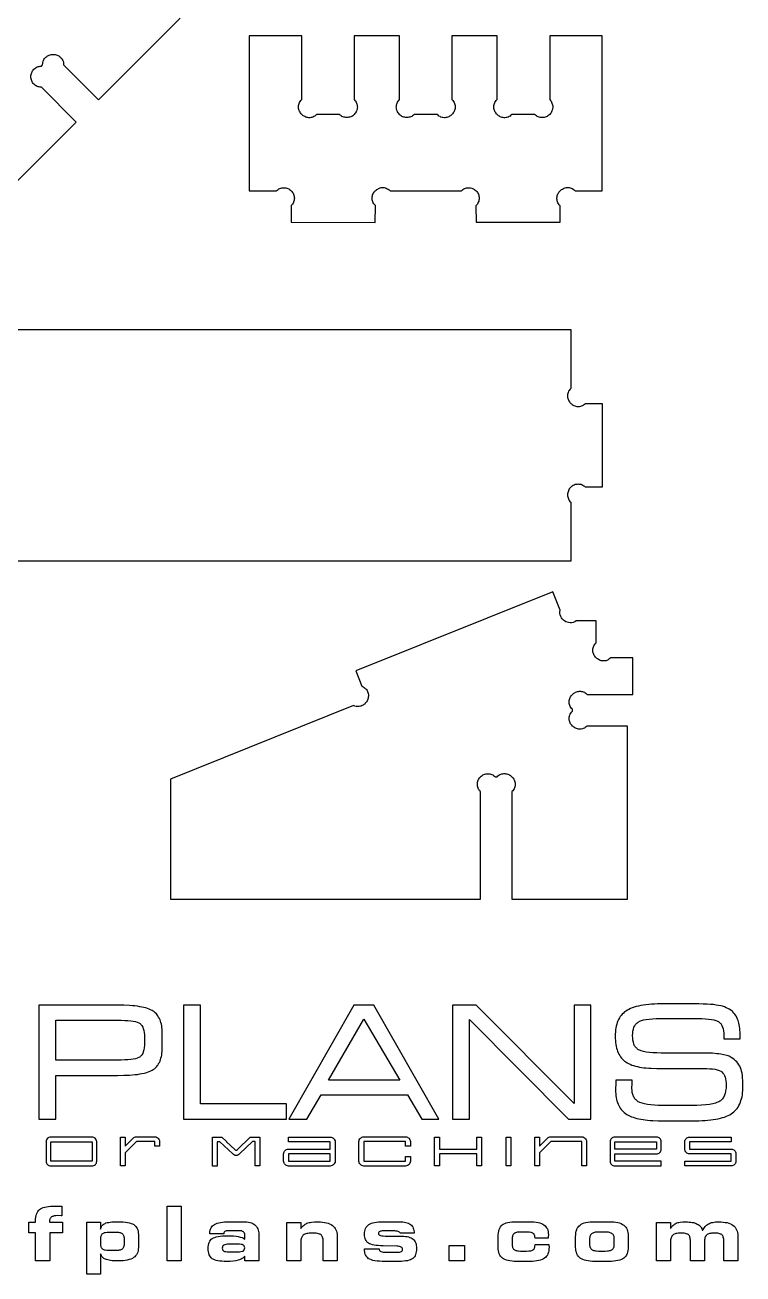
# Model space of a CAD drawing. Extents: x 105 to 1294, y 104 to 1295.
# Drawn here: x 1225.7 to 1294.1, y 104.8 to 223.7 of the extents above; entities that cross this region are included whole.
import ezdxf

# ---------------------------------------------------------------- set-up
doc = ezdxf.new("R2010")
doc.units = 0
doc.layers.add('LAYER_1', color=62, linetype='CONTINUOUS')

msp = doc.modelspace()

# ---------------------------------------------------------------- linework, layer by layer
at = {"layer": 'LAYER_1'}
for points in [[(1209.76, 193.66), (1230.61, 214.51), (1227.3, 217.83), (1227.2, 217.83), (1227.1, 217.85), (1227, 217.87), (1226.91, 217.9), (1226.82, 217.95), (1226.74, 218), (1226.67, 218.05), (1226.59, 218.12), (1226.53, 218.19), (1226.47, 218.27), (1226.42, 218.35), (1226.38, 218.44), (1226.35, 218.53), (1226.32, 218.62), (1226.31, 218.72), (1226.3, 218.82), (1226.31, 218.93), (1226.32, 219.03), (1226.35, 219.12), (1226.38, 219.21), (1226.42, 219.3), (1226.47, 219.38), (1226.53, 219.46), (1226.59, 219.53), (1226.67, 219.6), (1226.74, 219.65), (1226.82, 219.7), (1226.91, 219.75), (1227, 219.78), (1227.1, 219.8), (1227.2, 219.82), (1227.3, 219.83), (1227.42, 219.95), (1227.43, 220.07), (1227.44, 220.18), (1227.47, 220.29), (1227.51, 220.38), (1227.55, 220.47), (1227.61, 220.56), (1227.67, 220.63), (1227.73, 220.7), (1227.81, 220.76), (1227.89, 220.81), (1227.97, 220.85), (1228.05, 220.88), (1228.14, 220.91), (1228.23, 220.93), (1228.33, 220.94), (1228.42, 220.95), (1228.51, 220.94), (1228.61, 220.93), (1228.7, 220.91), (1228.79, 220.88), (1228.87, 220.85), (1228.96, 220.81), (1229.03, 220.76), (1229.11, 220.7), (1229.17, 220.63), (1229.24, 220.56), (1229.29, 220.47), (1229.33, 220.38), (1229.37, 220.29), (1229.4, 220.18), (1229.41, 220.07), (1229.42, 219.95), (1232.73, 216.63), (1240.51, 224.41)], [(1214.3, 194.75), (1277.66, 194.75), (1277.66, 189.14), (1277.58, 189.05), (1277.51, 188.96), (1277.45, 188.87), (1277.41, 188.77), (1277.38, 188.67), (1277.36, 188.58), (1277.35, 188.48), (1277.35, 188.39), (1277.36, 188.29), (1277.38, 188.2), (1277.41, 188.11), (1277.44, 188.03), (1277.49, 187.95), (1277.54, 187.87), (1277.59, 187.79), (1277.66, 187.72), (1277.73, 187.66), (1277.8, 187.6), (1277.88, 187.55), (1277.96, 187.51), (1278.05, 187.47), (1278.14, 187.44), (1278.23, 187.42), (1278.32, 187.41), (1278.41, 187.41), (1278.51, 187.42), (1278.61, 187.44), (1278.7, 187.47), (1278.8, 187.52), (1278.89, 187.57), (1278.98, 187.64), (1279.07, 187.72), (1280.66, 187.72), (1280.66, 179.73), (1279.07, 179.73), (1279, 179.79), (1278.91, 179.85), (1278.83, 179.9), (1278.74, 179.94), (1278.65, 179.98), (1278.56, 180), (1278.46, 180.01), (1278.36, 180.02), (1278.27, 180.01), (1278.17, 180), (1278.08, 179.98), (1277.99, 179.94), (1277.9, 179.9), (1277.81, 179.85), (1277.73, 179.79), (1277.66, 179.73), (1277.59, 179.65), (1277.53, 179.57), (1277.48, 179.48), (1277.44, 179.4), (1277.41, 179.3), (1277.38, 179.21), (1277.37, 179.12), (1277.36, 179.02), (1277.37, 178.92), (1277.38, 178.83), (1277.41, 178.73), (1277.44, 178.64), (1277.48, 178.55), (1277.53, 178.47), (1277.59, 178.39), (1277.66, 178.31), (1277.66, 172.71), (1214.3, 172.71)], [(1294.05, 122.74), (1294.04, 123), (1294.04, 123.26), (1294.02, 123.5), (1293.99, 123.72), (1293.96, 123.93), (1293.91, 124.12), (1293.87, 124.3), (1293.81, 124.46), (1293.74, 124.61), (1293.66, 124.75), (1293.57, 124.89), (1293.47, 125.01), (1293.35, 125.13), (1293.22, 125.25), (1293.09, 125.35), (1292.94, 125.45), (1292.84, 125.5), (1292.74, 125.55), (1292.63, 125.59), (1292.51, 125.63), (1292.23, 125.7), (1291.93, 125.76), (1291.76, 125.78), (1291.57, 125.8), (1291.14, 125.84), (1290.63, 125.86), (1290.04, 125.86), (1286.26, 125.86), (1285.85, 125.87), (1285.48, 125.88), (1285.15, 125.91), (1284.85, 125.95), (1284.59, 126), (1284.37, 126.06), (1284.29, 126.09), (1284.2, 126.13), (1284.12, 126.17), (1284.05, 126.21), (1283.99, 126.26), (1283.94, 126.31), (1283.88, 126.36), (1283.83, 126.43), (1283.78, 126.49), (1283.74, 126.56), (1283.68, 126.72), (1283.62, 126.89), (1283.58, 127.08), (1283.56, 127.29), (1283.55, 127.52), (1283.56, 127.75), (1283.58, 127.95), (1283.62, 128.14), (1283.68, 128.31), (1283.75, 128.46), (1283.79, 128.53), (1283.84, 128.59), (1283.89, 128.65), (1283.94, 128.7), (1284, 128.75), (1284.07, 128.8), (1284.13, 128.84), (1284.21, 128.88), (1284.39, 128.95), (1284.6, 129.01), (1284.85, 129.06), (1285.13, 129.09), (1285.45, 129.12), (1285.8, 129.14), (1286.18, 129.14), (1289.76, 129.14), (1290.13, 129.14), (1290.47, 129.12), (1290.78, 129.1), (1291.05, 129.06), (1291.28, 129.01), (1291.48, 128.96), (1291.57, 128.92), (1291.64, 128.89), (1291.71, 128.85), (1291.77, 128.81), (1291.83, 128.77), (1291.88, 128.72), (1291.93, 128.67), (1291.97, 128.61), (1292.05, 128.47), (1292.11, 128.32), (1292.16, 128.15), (1292.19, 127.96), (1292.22, 127.74), (1292.23, 127.51), (1292.23, 127.2), (1293.77, 127.2), (1293.77, 127.65), (1293.77, 127.85), (1293.76, 128.03), (1293.74, 128.21), (1293.73, 128.38), (1293.7, 128.54), (1293.67, 128.69), (1293.63, 128.83), (1293.59, 128.97), (1293.54, 129.1), (1293.48, 129.23), (1293.42, 129.35), (1293.35, 129.46), (1293.27, 129.57), (1293.19, 129.67), (1293.1, 129.77), (1293.01, 129.86), (1292.88, 129.95), (1292.75, 130.03), (1292.61, 130.11), (1292.45, 130.18), (1292.29, 130.25), (1292.11, 130.31), (1291.93, 130.36), (1291.72, 130.4), (1291.5, 130.43), (1291.24, 130.47), (1290.95, 130.49), (1290.63, 130.51), (1290.26, 130.53), (1289.86, 130.54), (1288.95, 130.55), (1286.57, 130.55), (1285.93, 130.54), (1285.63, 130.53), (1285.35, 130.51), (1285.08, 130.49), (1284.82, 130.46), (1284.57, 130.42), (1284.33, 130.38), (1284.12, 130.33), (1283.9, 130.28), (1283.71, 130.23), (1283.52, 130.16), (1283.35, 130.1), (1283.2, 130.02), (1283.05, 129.94), (1282.91, 129.86), (1282.79, 129.77), (1282.68, 129.67), (1282.57, 129.57), (1282.47, 129.45), (1282.38, 129.33), (1282.3, 129.2), (1282.22, 129.06), (1282.15, 128.92), (1282.09, 128.76), (1282.04, 128.6), (1282, 128.43), (1281.96, 128.25), (1281.93, 128.07), (1281.91, 127.87), (1281.9, 127.67), (1281.89, 127.46), (1281.9, 127.26), (1281.91, 127.06), (1281.92, 126.87), (1281.95, 126.68), (1281.98, 126.51), (1282.02, 126.34), (1282.07, 126.18), (1282.12, 126.03), (1282.17, 125.89), (1282.25, 125.75), (1282.32, 125.62), (1282.4, 125.5), (1282.48, 125.38), (1282.58, 125.28), (1282.69, 125.18), (1282.79, 125.09), (1282.91, 125.01), (1283.04, 124.93), (1283.17, 124.85), (1283.32, 124.79), (1283.47, 124.72), (1283.64, 124.67), (1283.81, 124.61), (1284, 124.57), (1284.2, 124.53), (1284.4, 124.49), (1284.62, 124.46), (1284.85, 124.44), (1285.08, 124.42), (1285.33, 124.41), (1285.84, 124.39), (1290.29, 124.39), (1290.61, 124.39), (1290.9, 124.37), (1291.16, 124.35), (1291.4, 124.31), (1291.6, 124.26), (1291.78, 124.21), (1291.93, 124.14), (1291.98, 124.1), (1292.04, 124.06), (1292.14, 123.96), (1292.22, 123.85), (1292.29, 123.72), (1292.35, 123.57), (1292.39, 123.41), (1292.42, 123.22), (1292.44, 123.02), (1292.45, 122.8), (1292.44, 122.52), (1292.4, 122.27), (1292.39, 122.16), (1292.36, 122.05), (1292.33, 121.95), (1292.29, 121.85), (1292.25, 121.75), (1292.21, 121.67), (1292.16, 121.59), (1292.1, 121.51), (1292.05, 121.44), (1291.98, 121.38), (1291.92, 121.32), (1291.84, 121.27), (1291.76, 121.22), (1291.67, 121.18), (1291.57, 121.14), (1291.45, 121.1), (1291.32, 121.06), (1291.19, 121.03), (1290.87, 120.97), (1290.51, 120.93), (1290.11, 120.9), (1289.65, 120.88), (1289.16, 120.88), (1286.41, 120.88), (1285.99, 120.88), (1285.62, 120.9), (1285.27, 120.93), (1284.96, 120.97), (1284.68, 121.02), (1284.45, 121.08), (1284.25, 121.15), (1284.16, 121.19), (1284.08, 121.23), (1284.01, 121.28), (1283.94, 121.33), (1283.88, 121.39), (1283.82, 121.45), (1283.77, 121.51), (1283.72, 121.58), (1283.68, 121.66), (1283.64, 121.74), (1283.6, 121.82), (1283.57, 121.91), (1283.52, 122.09), (1283.5, 122.3), (1283.49, 122.52), (1283.5, 122.93), (1283.51, 123.28), (1281.97, 123.28)], [(1281.97, 123.28), (1281.96, 123.14), (1281.95, 123.03), (1281.93, 122.35), (1281.93, 122.16), (1281.95, 121.97), (1281.96, 121.79), (1281.99, 121.62), (1282.02, 121.45), (1282.06, 121.3), (1282.11, 121.15), (1282.17, 121), (1282.23, 120.86), (1282.3, 120.73), (1282.38, 120.61), (1282.46, 120.49), (1282.56, 120.38), (1282.65, 120.28), (1282.76, 120.19), (1282.87, 120.1), (1283, 120.02), (1283.13, 119.94), (1283.27, 119.87), (1283.43, 119.8), (1283.59, 119.74), (1283.76, 119.69), (1283.94, 119.64), (1284.13, 119.59), (1284.33, 119.55), (1284.54, 119.52), (1284.76, 119.49), (1284.98, 119.46), (1285.22, 119.45), (1285.47, 119.43), (1285.99, 119.42), (1289.55, 119.42), (1289.86, 119.42), (1290.16, 119.43), (1290.45, 119.45), (1290.72, 119.47), (1290.98, 119.49), (1291.23, 119.53), (1291.46, 119.56), (1291.69, 119.61), (1291.9, 119.65), (1292.1, 119.71), (1292.29, 119.77), (1292.47, 119.84), (1292.63, 119.91), (1292.79, 119.99), (1292.92, 120.07), (1293.05, 120.16), (1293.18, 120.25), (1293.29, 120.36), (1293.39, 120.47), (1293.49, 120.59), (1293.58, 120.72), (1293.66, 120.86), (1293.74, 121.01), (1293.8, 121.17), (1293.86, 121.33), (1293.91, 121.5), (1293.96, 121.69), (1293.99, 121.88), (1294.02, 122.08), (1294.04, 122.29), (1294.04, 122.5), (1294.05, 122.72)]]:
    msp.add_lwpolyline(points, dxfattribs=at)
for points in [[(1276.66, 206.54), (1276.57, 206.63), (1276.51, 206.73), (1276.45, 206.82), (1276.41, 206.91), (1276.38, 207.01), (1276.36, 207.11), (1276.35, 207.2), (1276.35, 207.3), (1276.36, 207.39), (1276.38, 207.48), (1276.4, 207.57), (1276.44, 207.66), (1276.49, 207.74), (1276.54, 207.82), (1276.59, 207.89), (1276.66, 207.96), (1276.73, 208.02), (1276.8, 208.08), (1276.88, 208.13), (1276.96, 208.18), (1277.05, 208.21), (1277.14, 208.24), (1277.23, 208.26), (1277.32, 208.27), (1277.42, 208.27), (1277.51, 208.26), (1277.61, 208.24), (1277.7, 208.21), (1277.8, 208.17), (1277.89, 208.11), (1277.98, 208.04), (1278.07, 207.96), (1280.66, 207.96), (1280.66, 222.73), (1275.66, 222.73), (1275.66, 216.65), (1275.73, 216.57), (1275.79, 216.49), (1275.84, 216.4), (1275.88, 216.32), (1275.91, 216.22), (1275.93, 216.13), (1275.95, 216.04), (1275.95, 215.94), (1275.95, 215.84), (1275.93, 215.75), (1275.91, 215.65), (1275.88, 215.56), (1275.84, 215.47), (1275.79, 215.39), (1275.73, 215.31), (1275.66, 215.23), (1275.58, 215.16), (1275.5, 215.1), (1275.41, 215.05), (1275.33, 215.01), (1275.23, 214.98), (1275.14, 214.95), (1275.04, 214.94), (1274.95, 214.94), (1274.85, 214.94), (1274.76, 214.95), (1274.66, 214.98), (1274.57, 215.01), (1274.48, 215.05), (1274.4, 215.1), (1274.32, 215.16), (1274.24, 215.23), (1272.07, 215.23), (1271.98, 215.15), (1271.89, 215.08), (1271.8, 215.02), (1271.7, 214.98), (1271.6, 214.95), (1271.51, 214.93), (1271.41, 214.92), (1271.32, 214.92), (1271.23, 214.93), (1271.14, 214.95), (1271.05, 214.98), (1270.96, 215.01), (1270.88, 215.06), (1270.8, 215.11), (1270.73, 215.17), (1270.66, 215.23), (1270.59, 215.3), (1270.54, 215.37), (1270.48, 215.45), (1270.44, 215.53), (1270.4, 215.62), (1270.38, 215.71), (1270.36, 215.8), (1270.35, 215.89), (1270.35, 215.99), (1270.36, 216.08), (1270.38, 216.18), (1270.41, 216.27), (1270.45, 216.37), (1270.51, 216.46), (1270.57, 216.55), (1270.66, 216.64), (1270.66, 222.73), (1266.36, 222.73), (1266.36, 216.64), (1266.44, 216.55), (1266.51, 216.46), (1266.57, 216.37), (1266.61, 216.27), (1266.64, 216.18), (1266.66, 216.08), (1266.67, 215.99), (1266.67, 215.89), (1266.66, 215.8), (1266.64, 215.71), (1266.61, 215.62), (1266.58, 215.53), (1266.54, 215.45), (1266.48, 215.37), (1266.43, 215.3), (1266.36, 215.23), (1266.29, 215.17), (1266.22, 215.11), (1266.14, 215.06), (1266.06, 215.01), (1265.97, 214.98), (1265.89, 214.95), (1265.79, 214.93), (1265.7, 214.92), (1265.61, 214.92), (1265.51, 214.93), (1265.42, 214.95), (1265.32, 214.98), (1265.23, 215.02), (1265.13, 215.08), (1265.04, 215.15), (1264.95, 215.23), (1262.78, 215.23), (1262.7, 215.16), (1262.62, 215.1), (1262.54, 215.05), (1262.45, 215.01), (1262.36, 214.98), (1262.26, 214.96), (1262.17, 214.94), (1262.07, 214.94), (1261.98, 214.94), (1261.88, 214.96), (1261.79, 214.98), (1261.7, 215.01), (1261.61, 215.05), (1261.52, 215.1), (1261.44, 215.16), (1261.37, 215.23), (1261.3, 215.31), (1261.24, 215.39), (1261.19, 215.47), (1261.15, 215.56), (1261.11, 215.65), (1261.09, 215.75), (1261.08, 215.84), (1261.07, 215.94), (1261.08, 216.03), (1261.09, 216.13), (1261.11, 216.22), (1261.15, 216.31), (1261.19, 216.4), (1261.24, 216.49), (1261.3, 216.57), (1261.37, 216.64), (1261.37, 222.73), (1257.07, 222.73), (1257.07, 216.64), (1257.14, 216.57), (1257.2, 216.49), (1257.25, 216.4), (1257.29, 216.31), (1257.32, 216.22), (1257.35, 216.13), (1257.36, 216.03), (1257.37, 215.94), (1257.36, 215.84), (1257.35, 215.75), (1257.33, 215.65), (1257.29, 215.56), (1257.25, 215.47), (1257.2, 215.39), (1257.14, 215.31), (1257.07, 215.23), (1257, 215.16), (1256.92, 215.1), (1256.83, 215.05), (1256.74, 215.01), (1256.65, 214.98), (1256.56, 214.96), (1256.46, 214.94), (1256.37, 214.94), (1256.27, 214.94), (1256.18, 214.96), (1256.08, 214.98), (1255.99, 215.01), (1255.9, 215.05), (1255.82, 215.1), (1255.74, 215.16), (1255.66, 215.23), (1253.49, 215.23), (1253.4, 215.15), (1253.31, 215.08), (1253.22, 215.03), (1253.12, 214.98), (1253.02, 214.95), (1252.93, 214.93), (1252.83, 214.92), (1252.74, 214.92), (1252.65, 214.93), (1252.56, 214.95), (1252.47, 214.98), (1252.38, 215.02), (1252.3, 215.06), (1252.22, 215.11), (1252.15, 215.17), (1252.08, 215.23), (1252.01, 215.3), (1251.96, 215.38), (1251.91, 215.45), (1251.86, 215.54), (1251.83, 215.62), (1251.8, 215.71), (1251.78, 215.8), (1251.77, 215.89), (1251.77, 215.99), (1251.78, 216.08), (1251.8, 216.18), (1251.83, 216.28), (1251.87, 216.37), (1251.93, 216.46), (1251.99, 216.56), (1252.08, 216.65), (1252.08, 222.73), (1247.07, 222.73), (1247.08, 207.96), (1249.66, 207.96), (1249.74, 208.03), (1249.82, 208.09), (1249.9, 208.14), (1249.99, 208.18), (1250.08, 208.21), (1250.18, 208.23), (1250.27, 208.25), (1250.37, 208.25), (1250.46, 208.25), (1250.56, 208.23), (1250.65, 208.21), (1250.74, 208.18), (1250.83, 208.14), (1250.92, 208.09), (1251, 208.03), (1251.07, 207.96), (1251.14, 207.88), (1251.2, 207.8), (1251.25, 207.72), (1251.29, 207.63), (1251.32, 207.54), (1251.35, 207.44), (1251.36, 207.35), (1251.37, 207.25), (1251.36, 207.16), (1251.35, 207.06), (1251.33, 206.97), (1251.29, 206.88), (1251.25, 206.79), (1251.2, 206.7), (1251.14, 206.62), (1251.07, 206.55), (1251.08, 204.96), (1259.07, 204.95), (1259.08, 206.55), (1258.99, 206.64), (1258.93, 206.73), (1258.87, 206.82), (1258.83, 206.92), (1258.8, 207.01), (1258.77, 207.11), (1258.77, 207.2), (1258.77, 207.3), (1258.78, 207.39), (1258.8, 207.48), (1258.82, 207.57), (1258.86, 207.66), (1258.9, 207.74), (1258.95, 207.82), (1259.01, 207.89), (1259.07, 207.96), (1259.14, 208.02), (1259.22, 208.08), (1259.3, 208.13), (1259.38, 208.17), (1259.46, 208.21), (1259.55, 208.24), (1259.64, 208.26), (1259.74, 208.27), (1259.83, 208.27), (1259.93, 208.26), (1260.02, 208.24), (1260.12, 208.21), (1260.21, 208.16), (1260.31, 208.11), (1260.4, 208.04), (1260.49, 207.96), (1267.24, 207.96), (1267.32, 208.03), (1267.4, 208.08), (1267.48, 208.14), (1267.57, 208.18), (1267.66, 208.21), (1267.76, 208.23), (1267.85, 208.25), (1267.95, 208.25), (1268.05, 208.25), (1268.14, 208.23), (1268.24, 208.21), (1268.33, 208.18), (1268.42, 208.14), (1268.5, 208.09), (1268.58, 208.03), (1268.66, 207.96), (1268.73, 207.89), (1268.79, 207.8), (1268.84, 207.72), (1268.88, 207.63), (1268.91, 207.54), (1268.93, 207.44), (1268.95, 207.35), (1268.95, 207.25), (1268.94, 207.16), (1268.93, 207.06), (1268.91, 206.97), (1268.87, 206.87), (1268.83, 206.79), (1268.78, 206.7), (1268.72, 206.62), (1268.65, 206.54), (1268.66, 204.96), (1276.66, 204.96)], [(1272.07, 140.52), (1283.07, 140.52), (1283.07, 157), (1279.23, 157), (1279.14, 156.92), (1279.05, 156.85), (1278.96, 156.8), (1278.86, 156.75), (1278.77, 156.72), (1278.67, 156.7), (1278.58, 156.69), (1278.48, 156.69), (1278.39, 156.7), (1278.3, 156.72), (1278.21, 156.75), (1278.12, 156.79), (1278.04, 156.83), (1277.96, 156.88), (1277.89, 156.94), (1277.82, 157), (1277.76, 157.07), (1277.7, 157.14), (1277.65, 157.22), (1277.61, 157.31), (1277.57, 157.39), (1277.54, 157.48), (1277.52, 157.57), (1277.51, 157.66), (1277.51, 157.76), (1277.52, 157.85), (1277.54, 157.95), (1277.57, 158.05), (1277.62, 158.14), (1277.67, 158.23), (1277.74, 158.33), (1277.82, 158.42), (1277.82, 158.59), (1277.74, 158.68), (1277.67, 158.77), (1277.62, 158.86), (1277.57, 158.96), (1277.54, 159.05), (1277.52, 159.15), (1277.51, 159.24), (1277.51, 159.34), (1277.52, 159.43), (1277.54, 159.52), (1277.57, 159.61), (1277.61, 159.7), (1277.65, 159.78), (1277.7, 159.86), (1277.76, 159.93), (1277.82, 160), (1277.89, 160.07), (1277.96, 160.12), (1278.04, 160.17), (1278.12, 160.22), (1278.21, 160.25), (1278.3, 160.28), (1278.39, 160.3), (1278.48, 160.31), (1278.58, 160.31), (1278.67, 160.3), (1278.77, 160.28), (1278.86, 160.25), (1278.96, 160.21), (1279.05, 160.15), (1279.14, 160.08), (1279.23, 160), (1283.57, 160), (1283.57, 163.5), (1281.48, 163.5), (1281.39, 163.42), (1281.3, 163.35), (1281.21, 163.3), (1281.11, 163.25), (1281.02, 163.22), (1280.92, 163.2), (1280.83, 163.19), (1280.73, 163.19), (1280.64, 163.2), (1280.55, 163.22), (1280.46, 163.25), (1280.37, 163.29), (1280.29, 163.33), (1280.21, 163.38), (1280.14, 163.44), (1280.07, 163.5), (1280.01, 163.57), (1279.95, 163.64), (1279.9, 163.72), (1279.85, 163.81), (1279.82, 163.89), (1279.79, 163.98), (1279.77, 164.07), (1279.76, 164.16), (1279.76, 164.26), (1279.77, 164.35), (1279.79, 164.45), (1279.82, 164.55), (1279.86, 164.64), (1279.92, 164.73), (1279.99, 164.83), (1280.07, 164.92), (1280.07, 167), (1278.19, 167), (1278.04, 166.92), (1277.9, 166.87), (1277.75, 166.83), (1277.61, 166.83), (1277.46, 166.84), (1277.32, 166.88), (1277.19, 166.93), (1277.07, 167), (1276.96, 167.09), (1276.86, 167.19), (1276.77, 167.31), (1276.71, 167.44), (1276.66, 167.57), (1276.63, 167.72), (1276.63, 167.88), (1276.65, 168.04), (1275.95, 169.79), (1257.21, 162.26), (1257.8, 160.79), (1257.91, 160.73), (1258.01, 160.67), (1258.09, 160.61), (1258.17, 160.53), (1258.23, 160.46), (1258.29, 160.38), (1258.33, 160.29), (1258.37, 160.2), (1258.39, 160.11), (1258.41, 160.02), (1258.41, 159.93), (1258.41, 159.84), (1258.4, 159.74), (1258.39, 159.65), (1258.36, 159.56), (1258.33, 159.47), (1258.29, 159.39), (1258.24, 159.31), (1258.18, 159.23), (1258.12, 159.16), (1258.06, 159.09), (1257.99, 159.04), (1257.91, 158.98), (1257.83, 158.94), (1257.74, 158.9), (1257.65, 158.88), (1257.55, 158.86), (1257.45, 158.85), (1257.34, 158.86), (1257.24, 158.87), (1257.13, 158.9), (1257.01, 158.95), (1239.58, 151.94), (1239.58, 140.52), (1269.07, 140.52), (1269.07, 150.75), (1269, 150.83), (1268.94, 150.91), (1268.89, 150.99), (1268.85, 151.08), (1268.82, 151.17), (1268.79, 151.27), (1268.78, 151.36), (1268.78, 151.46), (1268.78, 151.55), (1268.79, 151.65), (1268.82, 151.74), (1268.85, 151.83), (1268.89, 151.92), (1268.94, 152.01), (1269, 152.09), (1269.07, 152.16), (1269.14, 152.23), (1269.23, 152.29), (1269.31, 152.34), (1269.4, 152.38), (1269.49, 152.42), (1269.58, 152.44), (1269.68, 152.45), (1269.78, 152.46), (1269.87, 152.45), (1269.97, 152.44), (1270.06, 152.42), (1270.15, 152.38), (1270.24, 152.34), (1270.32, 152.29), (1270.41, 152.23), (1270.48, 152.16), (1270.65, 152.16), (1270.74, 152.25), (1270.83, 152.31), (1270.93, 152.37), (1271.02, 152.41), (1271.12, 152.44), (1271.22, 152.46), (1271.31, 152.47), (1271.41, 152.47), (1271.5, 152.46), (1271.59, 152.44), (1271.68, 152.42), (1271.77, 152.38), (1271.85, 152.34), (1271.93, 152.28), (1272, 152.23), (1272.07, 152.16), (1272.14, 152.09), (1272.19, 152.02), (1272.24, 151.94), (1272.29, 151.86), (1272.32, 151.77), (1272.35, 151.69), (1272.37, 151.59), (1272.38, 151.5), (1272.38, 151.41), (1272.37, 151.31), (1272.35, 151.22), (1272.32, 151.12), (1272.28, 151.02), (1272.22, 150.93), (1272.15, 150.84), (1272.07, 150.75)], [(1228.68, 119.56), (1228.68, 123.73), (1234.53, 123.73), (1235.14, 123.74), (1235.7, 123.76), (1236.22, 123.81), (1236.44, 123.83), (1236.67, 123.87), (1236.87, 123.91), (1237.07, 123.95), (1237.25, 123.99), (1237.41, 124.04), (1237.56, 124.1), (1237.71, 124.16), (1237.83, 124.22), (1237.94, 124.29), (1238.05, 124.37), (1238.15, 124.45), (1238.24, 124.54), (1238.32, 124.63), (1238.4, 124.74), (1238.46, 124.85), (1238.53, 124.97), (1238.59, 125.09), (1238.63, 125.23), (1238.68, 125.37), (1238.72, 125.52), (1238.75, 125.67), (1238.77, 125.84), (1238.79, 126.01), (1238.8, 126.19), (1238.8, 126.37), (1238.8, 127.76), (1238.8, 127.95), (1238.79, 128.12), (1238.77, 128.29), (1238.75, 128.46), (1238.72, 128.61), (1238.68, 128.76), (1238.63, 128.9), (1238.59, 129.03), (1238.53, 129.16), (1238.46, 129.28), (1238.39, 129.39), (1238.32, 129.5), (1238.24, 129.59), (1238.14, 129.68), (1238.04, 129.77), (1237.94, 129.84), (1237.83, 129.91), (1237.7, 129.98), (1237.56, 130.04), (1237.41, 130.09), (1237.24, 130.15), (1237.06, 130.19), (1236.87, 130.24), (1236.66, 130.27), (1236.44, 130.31), (1236.21, 130.34), (1235.96, 130.36), (1235.7, 130.38), (1235.14, 130.41), (1234.53, 130.42), (1227.07, 130.42), (1227.07, 119.56)], [(1240.84, 119.56), (1250.62, 119.56), (1250.62, 121.01), (1242.45, 121.01), (1242.45, 130.42), (1240.84, 130.42)], [(1250.85, 119.56), (1252.57, 119.56), (1253.92, 121.89), (1262.12, 121.89), (1263.5, 119.56), (1265.12, 119.56), (1258.94, 130.42), (1257.02, 130.42)], [(1268.02, 119.56), (1268.02, 129.07), (1277.45, 119.56), (1279.57, 119.56), (1279.57, 130.42), (1277.98, 130.42), (1277.98, 121.06), (1268.67, 130.42), (1266.41, 130.42), (1266.41, 119.56)], [(1228.68, 125.19), (1228.68, 128.98), (1234.91, 128.98), (1235.23, 128.97), (1235.53, 128.96), (1235.8, 128.94), (1236.04, 128.9), (1236.25, 128.86), (1236.43, 128.81), (1236.57, 128.75), (1236.64, 128.71), (1236.69, 128.67), (1236.74, 128.63), (1236.78, 128.59), (1236.83, 128.53), (1236.87, 128.48), (1236.94, 128.34), (1237, 128.19), (1237.04, 128.01), (1237.08, 127.81), (1237.1, 127.59), (1237.1, 127.35), (1237.1, 126.84), (1237.1, 126.6), (1237.08, 126.37), (1237.04, 126.17), (1237, 125.99), (1236.94, 125.83), (1236.87, 125.7), (1236.83, 125.64), (1236.78, 125.59), (1236.74, 125.54), (1236.69, 125.5), (1236.64, 125.46), (1236.57, 125.43), (1236.42, 125.37), (1236.25, 125.31), (1236.04, 125.27), (1235.8, 125.24), (1235.53, 125.21), (1235.23, 125.2), (1234.91, 125.19)], [(1254.62, 123.28), (1257.99, 129.09), (1261.42, 123.28)], [(1232.57, 117.43), (1232.56, 117.51), (1232.53, 117.6), (1232.49, 117.67), (1232.43, 117.74), (1232.37, 117.79), (1232.29, 117.83), (1232.2, 117.85), (1232.12, 117.86), (1228.19, 117.86), (1228.1, 117.85), (1228.02, 117.83), (1227.95, 117.79), (1227.88, 117.74), (1227.83, 117.67), (1227.78, 117.6), (1227.76, 117.51), (1227.75, 117.43), (1227.75, 115.57), (1227.76, 115.48), (1227.78, 115.39), (1227.82, 115.32), (1227.88, 115.25), (1227.94, 115.19), (1228.02, 115.15), (1228.1, 115.13), (1228.19, 115.12), (1232.12, 115.12), (1232.21, 115.13), (1232.29, 115.15), (1232.37, 115.19), (1232.44, 115.25), (1232.49, 115.32), (1232.54, 115.39), (1232.56, 115.48), (1232.57, 115.57)], [(1236.57, 117.43), (1236.35, 117.43), (1235.27, 116.35), (1235.27, 115.12), (1234.83, 115.12), (1234.83, 117.86), (1235.27, 117.86), (1235.27, 116.99), (1236.04, 117.76), (1236.1, 117.81), (1236.17, 117.85), (1236.26, 117.87), (1236.36, 117.88), (1238.09, 117.88), (1238.18, 117.87), (1238.26, 117.84), (1238.34, 117.8), (1238.41, 117.75), (1238.46, 117.68), (1238.5, 117.6), (1238.53, 117.52), (1238.54, 117.43), (1238.54, 116.99), (1238.09, 116.99), (1238.09, 117.43)], [(1244.48, 117.85), (1244.92, 117.43), (1244.93, 117.43), (1244.93, 117.42), (1245.71, 116.68), (1245.77, 116.62), (1245.8, 116.61), (1245.83, 116.6), (1245.86, 116.61), (1245.88, 116.62), (1245.96, 116.68), (1247.18, 117.85), (1247.18, 117.86), (1248.09, 117.86), (1248.09, 115.12), (1247.64, 115.12), (1247.64, 117.43), (1247.39, 117.43), (1246.15, 116.25), (1246.08, 116.19), (1246, 116.15), (1245.92, 116.12), (1245.84, 116.12), (1245.75, 116.12), (1245.67, 116.15), (1245.58, 116.19), (1245.51, 116.25), (1244.28, 117.41), (1244.03, 117.41), (1244.03, 115.1), (1243.58, 115.1), (1243.58, 117.85)], [(1250.8, 117.86), (1254.79, 117.86), (1254.88, 117.85), (1254.97, 117.83), (1255.04, 117.79), (1255.12, 117.73), (1255.16, 117.66), (1255.2, 117.59), (1255.24, 117.5), (1255.25, 117.41), (1255.25, 115.55), (1255.24, 115.46), (1255.2, 115.38), (1255.16, 115.3), (1255.12, 115.24), (1255.04, 115.18), (1254.97, 115.14), (1254.88, 115.11), (1254.79, 115.1), (1250.8, 115.1), (1250.72, 115.11), (1250.63, 115.14), (1250.55, 115.18), (1250.49, 115.24), (1250.43, 115.3), (1250.39, 115.38), (1250.36, 115.46), (1250.35, 115.55), (1250.35, 116.26), (1250.36, 116.36), (1250.39, 116.44), (1250.43, 116.52), (1250.49, 116.58), (1250.55, 116.64), (1250.63, 116.68), (1250.72, 116.71), (1250.8, 116.72), (1254.79, 116.72), (1254.79, 117.41), (1250.8, 117.41)], [(1262.41, 115.57), (1262.41, 115.55), (1262.4, 115.46), (1262.37, 115.38), (1262.33, 115.3), (1262.28, 115.24), (1262.21, 115.18), (1262.14, 115.14), (1262.05, 115.11), (1261.96, 115.1), (1257.97, 115.1), (1257.88, 115.11), (1257.79, 115.14), (1257.72, 115.18), (1257.65, 115.24), (1257.6, 115.3), (1257.55, 115.38), (1257.53, 115.46), (1257.52, 115.55), (1257.52, 117.43), (1257.53, 117.52), (1257.55, 117.6), (1257.6, 117.68), (1257.65, 117.75), (1257.72, 117.8), (1257.79, 117.84), (1257.88, 117.87), (1257.97, 117.88), (1261.96, 117.88), (1262.05, 117.87), (1262.14, 117.84), (1262.21, 117.8), (1262.28, 117.75), (1262.33, 117.68), (1262.37, 117.6), (1262.4, 117.52), (1262.41, 117.43), (1262.41, 117.41), (1262.41, 116.98), (1261.96, 116.98), (1261.96, 117.41), (1261.96, 117.43), (1257.97, 117.43), (1257.97, 115.55), (1261.96, 115.55), (1261.96, 115.57), (1261.96, 116.01), (1262.41, 116.01)], [(1268.74, 116.26), (1265.17, 116.26), (1265.17, 115.12), (1264.71, 115.12), (1264.71, 117.86), (1265.17, 117.86), (1265.17, 116.72), (1268.74, 116.72), (1268.74, 117.86), (1269.19, 117.86), (1269.19, 115.12), (1268.74, 115.12)], [(1271.52, 117.86), (1271.98, 117.86), (1271.98, 115.12), (1271.52, 115.12)], [(1276.06, 117.43), (1275.77, 117.43), (1274.69, 116.35), (1274.69, 115.12), (1274.24, 115.12), (1274.24, 117.86), (1274.69, 117.86), (1274.69, 116.99), (1275.46, 117.76), (1275.52, 117.81), (1275.59, 117.85), (1275.67, 117.87), (1275.79, 117.88), (1278.71, 117.88), (1278.8, 117.87), (1278.88, 117.84), (1278.96, 117.8), (1279.02, 117.75), (1279.08, 117.68), (1279.12, 117.6), (1279.15, 117.52), (1279.15, 117.43), (1279.15, 115.13), (1278.71, 115.13), (1278.71, 117.43)], [(1281.4, 115.57), (1281.41, 115.48), (1281.44, 115.39), (1281.49, 115.32), (1281.54, 115.25), (1281.61, 115.19), (1281.68, 115.15), (1281.77, 115.13), (1281.86, 115.12), (1286.27, 115.12), (1286.27, 115.57), (1281.86, 115.57), (1281.86, 116.26), (1285.82, 116.26), (1285.82, 116.26), (1285.91, 116.27), (1285.99, 116.3), (1286.07, 116.34), (1286.14, 116.4), (1286.19, 116.46), (1286.23, 116.54), (1286.26, 116.62), (1286.27, 116.72), (1286.27, 117.41), (1286.26, 117.5), (1286.23, 117.59), (1286.19, 117.66), (1286.14, 117.73), (1286.07, 117.79), (1285.99, 117.83), (1285.91, 117.85), (1285.82, 117.86), (1281.86, 117.86), (1281.77, 117.85), (1281.68, 117.83), (1281.61, 117.79), (1281.54, 117.73), (1281.49, 117.66), (1281.44, 117.59), (1281.41, 117.5), (1281.4, 117.41), (1281.4, 117.4)], [(1288.52, 117.41), (1288.52, 117.5), (1288.56, 117.59), (1288.6, 117.66), (1288.65, 117.73), (1288.72, 117.79), (1288.79, 117.83), (1288.88, 117.85), (1288.97, 117.86), (1292.92, 117.86), (1292.92, 117.41), (1288.97, 117.41), (1288.97, 116.72), (1292.92, 116.72), (1293.02, 116.71), (1293.1, 116.68), (1293.18, 116.64), (1293.25, 116.58), (1293.31, 116.52), (1293.35, 116.44), (1293.37, 116.36), (1293.38, 116.26), (1293.38, 115.57), (1293.37, 115.48), (1293.35, 115.39), (1293.31, 115.32), (1293.25, 115.25), (1293.18, 115.19), (1293.1, 115.15), (1293.02, 115.13), (1292.92, 115.12), (1288.52, 115.12), (1288.52, 115.57), (1292.92, 115.57), (1292.92, 116.26), (1288.97, 116.26), (1288.97, 116.26), (1288.88, 116.27), (1288.79, 116.3), (1288.72, 116.34), (1288.65, 116.4), (1288.6, 116.46), (1288.55, 116.54), (1288.52, 116.62), (1288.52, 116.72), (1288.52, 116.73)], [(1228.19, 115.57), (1228.19, 117.41), (1232.12, 117.41), (1232.12, 115.57)], [(1285.82, 117.41), (1285.82, 116.72), (1281.86, 116.72), (1281.86, 117.41)], [(1250.8, 116.26), (1250.8, 115.55), (1254.79, 115.55), (1254.79, 116.26)], [(1228.1, 106.07), (1226.76, 106.07), (1226.76, 108.75), (1226.12, 108.75), (1226.12, 109.75), (1226.76, 109.75), (1226.76, 109.87), (1226.76, 110.06), (1226.78, 110.23), (1226.81, 110.39), (1226.85, 110.53), (1226.9, 110.66), (1226.97, 110.78), (1227.04, 110.88), (1227.12, 110.96), (1227.23, 111.04), (1227.34, 111.1), (1227.47, 111.16), (1227.63, 111.2), (1227.79, 111.23), (1227.97, 111.26), (1228.18, 111.27), (1228.4, 111.28), (1229.24, 111.28), (1229.24, 110.36), (1229.2, 110.36), (1228.88, 110.38), (1228.69, 110.37), (1228.52, 110.35), (1228.38, 110.31), (1228.32, 110.29), (1228.27, 110.26), (1228.23, 110.23), (1228.19, 110.19), (1228.16, 110.15), (1228.13, 110.11), (1228.11, 110.05), (1228.1, 110), (1228.09, 109.94), (1228.09, 109.87), (1228.09, 109.8), (1228.1, 109.75), (1229.31, 109.75), (1229.31, 108.75), (1228.1, 108.75)], [(1240.59, 106.07), (1239.26, 106.07), (1239.26, 111.28), (1240.59, 111.28)], [(1232.94, 106.73), (1232.94, 104.82), (1231.62, 104.82), (1231.62, 109.75), (1232.94, 109.75), (1232.94, 109.08), (1232.96, 109.17), (1232.98, 109.26), (1233.02, 109.34), (1233.06, 109.41), (1233.12, 109.48), (1233.19, 109.54), (1233.27, 109.59), (1233.36, 109.64), (1233.45, 109.68), (1233.57, 109.71), (1233.71, 109.74), (1233.85, 109.76), (1234.01, 109.78), (1234.19, 109.79), (1234.59, 109.8), (1234.84, 109.8), (1235.09, 109.78), (1235.3, 109.76), (1235.5, 109.73), (1235.68, 109.69), (1235.83, 109.64), (1235.97, 109.59), (1236.09, 109.52), (1236.2, 109.45), (1236.29, 109.36), (1236.36, 109.26), (1236.42, 109.14), (1236.47, 109.02), (1236.5, 108.88), (1236.52, 108.73), (1236.53, 108.57), (1236.53, 107.35), (1236.52, 107.19), (1236.5, 107.04), (1236.47, 106.9), (1236.42, 106.77), (1236.35, 106.66), (1236.27, 106.55), (1236.18, 106.46), (1236.08, 106.38), (1235.96, 106.31), (1235.81, 106.24), (1235.65, 106.19), (1235.48, 106.15), (1235.29, 106.12), (1235.08, 106.09), (1234.85, 106.08), (1234.61, 106.07), (1234.22, 106.08), (1234.04, 106.09), (1233.89, 106.11), (1233.74, 106.13), (1233.62, 106.16), (1233.5, 106.19), (1233.41, 106.22), (1233.32, 106.26), (1233.24, 106.31), (1233.17, 106.36), (1233.11, 106.42), (1233.06, 106.49), (1233.02, 106.56), (1232.98, 106.64)], [(1247.99, 106.07), (1246.66, 106.07), (1246.66, 106.51), (1246.61, 106.45), (1246.54, 106.39), (1246.48, 106.34), (1246.4, 106.29), (1246.32, 106.24), (1246.23, 106.2), (1246.14, 106.17), (1246.04, 106.14), (1245.81, 106.08), (1245.55, 106.05), (1245.26, 106.02), (1244.93, 106.02), (1244.69, 106.02), (1244.47, 106.03), (1244.27, 106.05), (1244.08, 106.08), (1243.92, 106.12), (1243.77, 106.17), (1243.65, 106.22), (1243.55, 106.28), (1243.46, 106.36), (1243.38, 106.45), (1243.32, 106.55), (1243.26, 106.66), (1243.22, 106.79), (1243.19, 106.93), (1243.17, 107.08), (1243.16, 107.25), (1243.17, 107.41), (1243.19, 107.57), (1243.22, 107.71), (1243.26, 107.83), (1243.32, 107.94), (1243.38, 108.04), (1243.46, 108.13), (1243.55, 108.2), (1243.67, 108.26), (1243.8, 108.31), (1243.94, 108.36), (1244.12, 108.4), (1244.32, 108.42), (1244.53, 108.45), (1244.77, 108.46), (1245.03, 108.46), (1245.32, 108.46), (1245.59, 108.44), (1245.83, 108.42), (1246.04, 108.38), (1246.23, 108.34), (1246.39, 108.29), (1246.53, 108.22), (1246.66, 108.15), (1246.66, 108.54), (1246.65, 108.63), (1246.62, 108.71), (1246.58, 108.78), (1246.53, 108.84), (1246.45, 108.88), (1246.36, 108.92), (1246.26, 108.94), (1246.14, 108.94), (1245.06, 108.94), (1244.97, 108.94), (1244.89, 108.93), (1244.82, 108.9), (1244.76, 108.88), (1244.72, 108.84), (1244.7, 108.79), (1244.67, 108.73), (1244.67, 108.66), (1243.34, 108.66), (1243.34, 108.71), (1243.34, 108.85), (1243.37, 108.98), (1243.4, 109.1), (1243.45, 109.21), (1243.51, 109.31), (1243.59, 109.4), (1243.67, 109.48), (1243.77, 109.55), (1243.89, 109.61), (1244.03, 109.66), (1244.18, 109.7), (1244.35, 109.74), (1244.54, 109.77), (1244.74, 109.79), (1244.97, 109.8), (1245.21, 109.8), (1246.51, 109.8), (1246.69, 109.8), (1246.86, 109.78), (1247.02, 109.76), (1247.17, 109.73), (1247.3, 109.69), (1247.42, 109.63), (1247.52, 109.57), (1247.62, 109.5), (1247.71, 109.42), (1247.78, 109.33), (1247.84, 109.23), (1247.9, 109.12), (1247.93, 109), (1247.96, 108.87), (1247.98, 108.73), (1247.99, 108.58)], [(1251.98, 106.07), (1250.66, 106.07), (1250.66, 109.73), (1251.98, 109.73), (1251.98, 109.16), (1252.05, 109.25), (1252.1, 109.32), (1252.18, 109.39), (1252.24, 109.45), (1252.32, 109.51), (1252.4, 109.56), (1252.48, 109.61), (1252.57, 109.65), (1252.66, 109.68), (1252.77, 109.71), (1252.88, 109.73), (1253.01, 109.75), (1253.3, 109.78), (1253.64, 109.79), (1253.86, 109.78), (1254.06, 109.77), (1254.25, 109.74), (1254.43, 109.7), (1254.59, 109.66), (1254.73, 109.6), (1254.87, 109.53), (1254.99, 109.45), (1255.09, 109.36), (1255.19, 109.26), (1255.26, 109.15), (1255.33, 109.03), (1255.38, 108.9), (1255.41, 108.76), (1255.43, 108.61), (1255.44, 108.45), (1255.44, 106.07), (1254.12, 106.07), (1254.12, 107.92), (1254.11, 108.04), (1254.1, 108.15), (1254.08, 108.24), (1254.06, 108.33), (1254.03, 108.4), (1253.99, 108.47), (1253.95, 108.52), (1253.89, 108.57), (1253.83, 108.6), (1253.76, 108.63), (1253.67, 108.66), (1253.57, 108.68), (1253.46, 108.7), (1253.34, 108.71), (1253.05, 108.72), (1252.92, 108.72), (1252.79, 108.71), (1252.66, 108.69), (1252.56, 108.67), (1252.46, 108.64), (1252.37, 108.61), (1252.3, 108.57), (1252.22, 108.52), (1252.17, 108.46), (1252.12, 108.4), (1252.08, 108.33), (1252.05, 108.25), (1252.02, 108.16), (1252, 108.06), (1251.99, 107.96), (1251.98, 107.84)], [(1258.04, 107.23), (1259.44, 107.23), (1259.44, 107.22), (1259.44, 107.18), (1259.45, 107.14), (1259.47, 107.1), (1259.48, 107.07), (1259.51, 107.04), (1259.54, 107.01), (1259.61, 106.97), (1259.71, 106.94), (1259.83, 106.91), (1259.99, 106.9), (1260.17, 106.89), (1261.13, 106.89), (1261.27, 106.9), (1261.38, 106.91), (1261.47, 106.93), (1261.55, 106.96), (1261.59, 106.99), (1261.63, 107.04), (1261.66, 107.1), (1261.67, 107.17), (1261.66, 107.24), (1261.63, 107.3), (1261.59, 107.35), (1261.54, 107.39), (1261.46, 107.42), (1261.37, 107.45), (1261.25, 107.46), (1261.11, 107.48), (1259.81, 107.5), (1259.56, 107.51), (1259.35, 107.52), (1259.15, 107.54), (1258.96, 107.57), (1258.8, 107.6), (1258.66, 107.65), (1258.53, 107.7), (1258.43, 107.76), (1258.34, 107.83), (1258.27, 107.9), (1258.2, 108), (1258.14, 108.1), (1258.1, 108.21), (1258.07, 108.33), (1258.05, 108.47), (1258.05, 108.61), (1258.05, 108.76), (1258.08, 108.91), (1258.11, 109.04), (1258.15, 109.16), (1258.21, 109.27), (1258.28, 109.36), (1258.36, 109.45), (1258.46, 109.53), (1258.57, 109.59), (1258.7, 109.65), (1258.85, 109.69), (1259.01, 109.73), (1259.2, 109.76), (1259.39, 109.78), (1259.61, 109.8), (1259.85, 109.8), (1261.35, 109.8), (1261.53, 109.8), (1261.69, 109.79), (1261.84, 109.76), (1261.98, 109.74), (1262.11, 109.7), (1262.23, 109.65), (1262.32, 109.6), (1262.42, 109.54), (1262.5, 109.46), (1262.58, 109.38), (1262.63, 109.3), (1262.68, 109.2), (1262.72, 109.09), (1262.75, 108.97), (1262.76, 108.85), (1262.77, 108.71), (1261.45, 108.71), (1261.42, 108.76), (1261.37, 108.81), (1261.31, 108.84), (1261.24, 108.87), (1261.15, 108.9), (1261.04, 108.91), (1260.92, 108.92), (1260.79, 108.93), (1259.86, 108.93), (1259.73, 108.92), (1259.64, 108.91), (1259.56, 108.9), (1259.49, 108.87), (1259.44, 108.84), (1259.41, 108.8), (1259.39, 108.75), (1259.39, 108.69), (1259.39, 108.63), (1259.41, 108.58), (1259.44, 108.54), (1259.49, 108.51), (1259.57, 108.48), (1259.68, 108.46), (1259.82, 108.44), (1260, 108.43), (1261.63, 108.43), (1261.8, 108.42), (1261.96, 108.4), (1262.11, 108.38), (1262.24, 108.35), (1262.37, 108.31), (1262.48, 108.26), (1262.58, 108.2), (1262.67, 108.13), (1262.75, 108.06), (1262.81, 107.97), (1262.87, 107.88), (1262.92, 107.77), (1262.95, 107.66), (1262.97, 107.53), (1262.99, 107.4), (1263, 107.26), (1262.99, 107.09), (1262.97, 106.94), (1262.94, 106.8), (1262.9, 106.68), (1262.85, 106.56), (1262.79, 106.46), (1262.71, 106.37), (1262.63, 106.3), (1262.53, 106.23), (1262.41, 106.17), (1262.28, 106.13), (1262.12, 106.09), (1261.95, 106.06), (1261.76, 106.03), (1261.56, 106.02), (1261.34, 106.02), (1259.99, 106.02), (1259.72, 106.02), (1259.47, 106.03), (1259.24, 106.05), (1259.04, 106.08), (1258.85, 106.12), (1258.7, 106.17), (1258.56, 106.22), (1258.44, 106.28), (1258.35, 106.36), (1258.27, 106.44), (1258.2, 106.54), (1258.14, 106.65), (1258.09, 106.78), (1258.06, 106.91), (1258.05, 107.06)], [(1272.51, 106.02), (1272.29, 106.02), (1272.08, 106.04), (1271.88, 106.06), (1271.71, 106.1), (1271.55, 106.14), (1271.4, 106.2), (1271.27, 106.26), (1271.17, 106.33), (1271.07, 106.42), (1270.98, 106.52), (1270.91, 106.63), (1270.86, 106.75), (1270.81, 106.89), (1270.78, 107.04), (1270.76, 107.2), (1270.75, 107.37), (1270.75, 108.37), (1270.76, 108.56), (1270.78, 108.74), (1270.81, 108.9), (1270.85, 109.05), (1270.91, 109.18), (1270.97, 109.3), (1271.05, 109.4), (1271.14, 109.49), (1271.25, 109.56), (1271.38, 109.62), (1271.52, 109.68), (1271.68, 109.72), (1271.86, 109.76), (1272.06, 109.78), (1272.28, 109.8), (1272.51, 109.8), (1273.77, 109.8), (1273.99, 109.8), (1274.19, 109.78), (1274.39, 109.76), (1274.57, 109.73), (1274.72, 109.68), (1274.87, 109.63), (1275, 109.57), (1275.11, 109.5), (1275.22, 109.42), (1275.3, 109.32), (1275.37, 109.22), (1275.44, 109.11), (1275.48, 108.98), (1275.52, 108.84), (1275.53, 108.7), (1275.54, 108.54), (1275.53, 108.4), (1275.52, 108.24), (1274.27, 108.24), (1274.27, 108.26), (1274.26, 108.33), (1274.25, 108.4), (1274.24, 108.45), (1274.22, 108.51), (1274.19, 108.56), (1274.17, 108.6), (1274.14, 108.64), (1274.1, 108.68), (1274.05, 108.71), (1273.99, 108.73), (1273.93, 108.76), (1273.87, 108.77), (1273.72, 108.8), (1273.53, 108.81), (1272.88, 108.81), (1272.68, 108.8), (1272.58, 108.79), (1272.5, 108.77), (1272.42, 108.75), (1272.36, 108.72), (1272.3, 108.7), (1272.25, 108.66), (1272.21, 108.62), (1272.18, 108.57), (1272.15, 108.52), (1272.12, 108.46), (1272.11, 108.39), (1272.09, 108.31), (1272.08, 108.22), (1272.08, 108.13), (1272.08, 107.66), (1272.08, 107.58), (1272.1, 107.5), (1272.11, 107.43), (1272.13, 107.36), (1272.16, 107.3), (1272.19, 107.25), (1272.22, 107.2), (1272.27, 107.16), (1272.32, 107.13), (1272.38, 107.1), (1272.44, 107.07), (1272.51, 107.05), (1272.59, 107.03), (1272.68, 107.02), (1272.88, 107.01), (1273.46, 107.01), (1273.69, 107.02), (1273.88, 107.04), (1273.95, 107.06), (1274.02, 107.08), (1274.07, 107.11), (1274.11, 107.14), (1274.15, 107.17), (1274.19, 107.22), (1274.21, 107.27), (1274.23, 107.32), (1274.25, 107.38), (1274.26, 107.45), (1274.27, 107.62), (1275.59, 107.62), (1275.59, 107.53), (1275.6, 107.39), (1275.59, 107.21), (1275.57, 107.04), (1275.54, 106.89), (1275.49, 106.75), (1275.44, 106.63), (1275.36, 106.51), (1275.28, 106.42), (1275.18, 106.33), (1275.07, 106.26), (1274.94, 106.19), (1274.79, 106.14), (1274.63, 106.1), (1274.45, 106.06), (1274.24, 106.04), (1274.03, 106.02), (1273.79, 106.02)], [(1279.97, 106.02), (1279.74, 106.02), (1279.51, 106.04), (1279.31, 106.06), (1279.12, 106.1), (1278.96, 106.14), (1278.81, 106.19), (1278.68, 106.26), (1278.55, 106.33), (1278.46, 106.42), (1278.38, 106.52), (1278.3, 106.63), (1278.24, 106.75), (1278.2, 106.89), (1278.16, 107.04), (1278.14, 107.2), (1278.13, 107.37), (1278.13, 108.38), (1278.14, 108.56), (1278.16, 108.74), (1278.19, 108.9), (1278.24, 109.05), (1278.29, 109.18), (1278.37, 109.29), (1278.45, 109.39), (1278.55, 109.48), (1278.66, 109.56), (1278.79, 109.62), (1278.94, 109.68), (1279.11, 109.72), (1279.3, 109.76), (1279.5, 109.78), (1279.73, 109.8), (1279.97, 109.8), (1281.31, 109.8), (1281.54, 109.8), (1281.76, 109.78), (1281.96, 109.76), (1282.14, 109.72), (1282.31, 109.68), (1282.46, 109.62), (1282.59, 109.55), (1282.71, 109.48), (1282.81, 109.39), (1282.9, 109.29), (1282.97, 109.18), (1283.03, 109.05), (1283.08, 108.91), (1283.11, 108.76), (1283.13, 108.6), (1283.14, 108.42), (1283.14, 107.39), (1283.13, 107.21), (1283.11, 107.05), (1283.08, 106.9), (1283.04, 106.76), (1282.97, 106.63), (1282.91, 106.52), (1282.82, 106.42), (1282.72, 106.33), (1282.61, 106.26), (1282.48, 106.19), (1282.33, 106.14), (1282.16, 106.1), (1281.97, 106.06), (1281.77, 106.04), (1281.54, 106.02), (1281.31, 106.02)], [(1287.15, 106.07), (1285.83, 106.07), (1285.83, 109.73), (1287.15, 109.73), (1287.15, 109.16), (1287.21, 109.25), (1287.27, 109.32), (1287.32, 109.39), (1287.39, 109.45), (1287.46, 109.51), (1287.52, 109.56), (1287.61, 109.61), (1287.68, 109.65), (1287.77, 109.68), (1287.86, 109.71), (1287.96, 109.73), (1288.07, 109.75), (1288.32, 109.78), (1288.6, 109.79), (1288.78, 109.78), (1288.94, 109.77), (1289.09, 109.76), (1289.23, 109.74), (1289.36, 109.71), (1289.49, 109.67), (1289.6, 109.63), (1289.7, 109.58), (1289.79, 109.53), (1289.88, 109.47), (1289.95, 109.4), (1290.03, 109.32), (1290.08, 109.24), (1290.13, 109.15), (1290.18, 109.05), (1290.21, 108.95), (1290.26, 109.05), (1290.32, 109.15), (1290.38, 109.24), (1290.45, 109.33), (1290.52, 109.4), (1290.59, 109.47), (1290.68, 109.53), (1290.76, 109.59), (1290.85, 109.63), (1290.96, 109.68), (1291.06, 109.71), (1291.19, 109.74), (1291.31, 109.76), (1291.45, 109.78), (1291.58, 109.78), (1291.73, 109.79), (1291.96, 109.78), (1292.17, 109.77), (1292.36, 109.74), (1292.54, 109.71), (1292.7, 109.66), (1292.85, 109.6), (1292.99, 109.53), (1293.1, 109.46), (1293.21, 109.37), (1293.31, 109.27), (1293.38, 109.16), (1293.44, 109.04), (1293.49, 108.91), (1293.52, 108.76), (1293.55, 108.61), (1293.56, 108.45), (1293.56, 106.07), (1292.23, 106.07), (1292.23, 107.92), (1292.23, 108.04), (1292.22, 108.15), (1292.2, 108.24), (1292.18, 108.33), (1292.15, 108.4), (1292.12, 108.47), (1292.08, 108.52), (1292.03, 108.57), (1291.98, 108.6), (1291.92, 108.63), (1291.84, 108.66), (1291.75, 108.68), (1291.66, 108.7), (1291.55, 108.71), (1291.3, 108.72), (1291.19, 108.72), (1291.07, 108.71), (1290.98, 108.69), (1290.88, 108.67), (1290.8, 108.64), (1290.72, 108.61), (1290.65, 108.57), (1290.59, 108.52), (1290.55, 108.47), (1290.5, 108.41), (1290.46, 108.34), (1290.43, 108.27), (1290.41, 108.18), (1290.39, 108.09), (1290.38, 107.99), (1290.38, 107.88), (1290.38, 106.07), (1289.05, 106.07), (1289.05, 107.92), (1289.05, 108.04), (1289.04, 108.15), (1289.03, 108.24), (1289, 108.33), (1288.98, 108.4), (1288.95, 108.47), (1288.91, 108.52), (1288.86, 108.57), (1288.8, 108.6), (1288.73, 108.63), (1288.65, 108.66), (1288.57, 108.68), (1288.47, 108.7), (1288.36, 108.71), (1288.11, 108.72), (1287.99, 108.72), (1287.87, 108.71), (1287.77, 108.69), (1287.67, 108.67), (1287.59, 108.64), (1287.51, 108.61), (1287.44, 108.57), (1287.38, 108.52), (1287.32, 108.47), (1287.28, 108.41), (1287.24, 108.34), (1287.21, 108.26), (1287.18, 108.18), (1287.17, 108.09), (1287.16, 107.99), (1287.15, 107.88)], [(1233.76, 108.78), (1233.55, 108.78), (1233.37, 108.75), (1233.29, 108.73), (1233.23, 108.71), (1233.17, 108.68), (1233.11, 108.64), (1233.07, 108.61), (1233.03, 108.56), (1233, 108.51), (1232.98, 108.46), (1232.95, 108.39), (1232.94, 108.32), (1232.93, 108.25), (1232.93, 108.17), (1232.93, 107.72), (1232.93, 107.63), (1232.94, 107.55), (1232.95, 107.48), (1232.97, 107.41), (1232.99, 107.35), (1233.02, 107.3), (1233.06, 107.25), (1233.11, 107.22), (1233.15, 107.18), (1233.21, 107.16), (1233.28, 107.13), (1233.36, 107.11), (1233.54, 107.09), (1233.76, 107.08), (1234.36, 107.08), (1234.58, 107.09), (1234.67, 107.1), (1234.75, 107.11), (1234.83, 107.13), (1234.9, 107.16), (1234.96, 107.19), (1235.01, 107.22), (1235.05, 107.26), (1235.09, 107.31), (1235.13, 107.36), (1235.15, 107.41), (1235.18, 107.48), (1235.19, 107.55), (1235.2, 107.62), (1235.2, 107.7), (1235.2, 108.16), (1235.2, 108.24), (1235.19, 108.32), (1235.18, 108.39), (1235.16, 108.45), (1235.13, 108.51), (1235.09, 108.56), (1235.06, 108.6), (1235.01, 108.64), (1234.96, 108.67), (1234.91, 108.7), (1234.83, 108.73), (1234.76, 108.75), (1234.67, 108.76), (1234.58, 108.78), (1234.36, 108.78)], [(1280.32, 107.01), (1280.95, 107.01), (1281.17, 107.02), (1281.27, 107.03), (1281.35, 107.05), (1281.44, 107.07), (1281.5, 107.1), (1281.57, 107.13), (1281.61, 107.16), (1281.66, 107.2), (1281.7, 107.25), (1281.74, 107.3), (1281.76, 107.36), (1281.79, 107.43), (1281.8, 107.5), (1281.81, 107.58), (1281.81, 107.67), (1281.81, 108.15), (1281.81, 108.24), (1281.8, 108.32), (1281.79, 108.39), (1281.76, 108.46), (1281.74, 108.52), (1281.7, 108.57), (1281.66, 108.62), (1281.61, 108.66), (1281.56, 108.69), (1281.5, 108.72), (1281.43, 108.75), (1281.35, 108.77), (1281.27, 108.79), (1281.17, 108.8), (1280.95, 108.81), (1280.32, 108.81), (1280.1, 108.8), (1280, 108.79), (1279.91, 108.77), (1279.83, 108.75), (1279.76, 108.72), (1279.7, 108.69), (1279.65, 108.66), (1279.6, 108.62), (1279.57, 108.57), (1279.54, 108.52), (1279.5, 108.45), (1279.49, 108.38), (1279.47, 108.31), (1279.46, 108.22), (1279.46, 108.13), (1279.46, 107.66), (1279.46, 107.58), (1279.47, 107.5), (1279.49, 107.43), (1279.51, 107.36), (1279.54, 107.3), (1279.57, 107.25), (1279.61, 107.2), (1279.66, 107.16), (1279.71, 107.13), (1279.77, 107.1), (1279.84, 107.07), (1279.93, 107.05), (1280.02, 107.03), (1280.1, 107.02)], [(1245.98, 107.66), (1245.17, 107.66), (1245.01, 107.65), (1244.86, 107.64), (1244.75, 107.61), (1244.66, 107.57), (1244.63, 107.55), (1244.6, 107.52), (1244.57, 107.49), (1244.55, 107.45), (1244.53, 107.37), (1244.51, 107.28), (1244.52, 107.19), (1244.55, 107.11), (1244.59, 107.05), (1244.65, 107), (1244.73, 106.97), (1244.85, 106.95), (1244.99, 106.93), (1245.17, 106.93), (1245.98, 106.93), (1246.15, 106.93), (1246.29, 106.95), (1246.4, 106.98), (1246.49, 107.01), (1246.53, 107.04), (1246.56, 107.06), (1246.58, 107.09), (1246.61, 107.13), (1246.63, 107.21), (1246.65, 107.31), (1246.64, 107.4), (1246.61, 107.47), (1246.59, 107.51), (1246.57, 107.54), (1246.54, 107.56), (1246.51, 107.58), (1246.43, 107.62), (1246.31, 107.64), (1246.16, 107.65)], [(1267.57, 106.07), (1266.09, 106.07), (1266.09, 107.54), (1267.57, 107.54)]]:
    msp.add_lwpolyline(points, close=True, dxfattribs=at)

doc.saveas('drawing.dxf')
